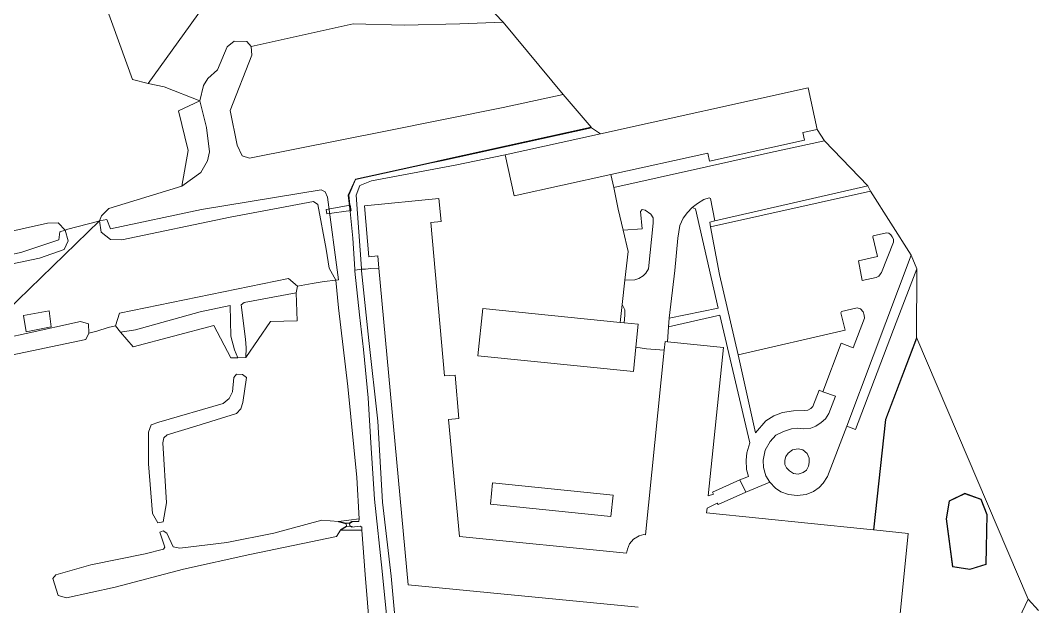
# Model space of a CAD drawing. Header units: metres. Extents: x 112942 to 118371, y 496117 to 499046.
# Drawn here: x 114650.6 to 114893.2, y 498006 to 498145.8 of the extents above; entities that cross this region are included whole.
import ezdxf

# ---------------------------------------------------------------- set-up
doc = ezdxf.new("R2010")
doc.units = ezdxf.units.M
doc.layers.add('B-WE-OG-TOPOKAART-G', color=7, linetype='Continuous', lineweight=18)

msp = doc.modelspace()

# ---------------------------------------------------------------- linework, layer by layer
at = {"layer": 'B-WE-OG-TOPOKAART-G'}
for points, elevation in [([(114788.839, 498118.799), (114838.318, 498129.716), (114840.497, 498119.84), (114837.059, 498119.082), (114837.459, 498117.265), (114814.802, 498112.266), (114814.382, 498114.172), (114791.322, 498109.085), (114768.297, 498104.005), (114766.138, 498113.791), (114788.839, 498118.799)], 0.038), ([(114797.247, 498067.886), (114796.666, 498062.107), (114759.638, 498065.831), (114760.772, 498077.111), (114793.552, 498073.814), (114794.503, 498073.719), (114797.8, 498073.387), (114797.247, 498067.886)], -0.07), ([(114651.986, 498071.586), (114651.346, 498075.479), (114657.464, 498076.609), (114657.965, 498072.737), (114651.986, 498071.586)], -0.221), ([(114651.346, 498075.479), (114651.986, 498071.586), (114657.965, 498072.737), (114657.464, 498076.609), (114651.346, 498075.479)], -0.221), ([(114832.767, 498039.967), (114832.725, 498040.992), (114832.96, 498041.849), (114833.515, 498042.661), (114834.589, 498043.44), (114835.939, 498043.689), (114837.014, 498043.451), (114838.046, 498042.545), (114838.569, 498041.457), (114838.563, 498040.401), (114838.428, 498039.515), (114837.907, 498038.604), (114837.128, 498038.014), (114835.914, 498037.66), (114834.833, 498037.784), (114833.863, 498038.394), (114833.168, 498039.138), (114832.767, 498039.967)], -0.213), ([(114834.833, 498037.784), (114835.914, 498037.66), (114837.128, 498038.014), (114837.907, 498038.604), (114838.428, 498039.515), (114838.563, 498040.401), (114838.569, 498041.457), (114838.046, 498042.545), (114837.014, 498043.451), (114835.939, 498043.689), (114834.589, 498043.44), (114833.515, 498042.661), (114832.96, 498041.849), (114832.725, 498040.992), (114832.767, 498039.967), (114833.168, 498039.138), (114833.863, 498038.394), (114834.833, 498037.784)], -0.213), ([(114763.105, 498035.578), (114791.835, 498032.654), (114791.315, 498027.546), (114762.585, 498030.47), (114763.105, 498035.578)], -0.3), ([(114762.585, 498030.47), (114791.315, 498027.546), (114791.835, 498032.654), (114763.105, 498035.578), (114762.585, 498030.47)], -0.3), ([(114875.647, 498033.071), (114879.551, 498031.643), (114880.985, 498027.985), (114880.746, 498016.109), (114876.815, 498014.883), (114872.723, 498015.563), (114871.178, 498026.97), (114871.883, 498031.289), (114875.647, 498033.071)], -1.095), ([(114879.551, 498031.643), (114875.647, 498033.071), (114871.883, 498031.289), (114871.178, 498026.97), (114872.723, 498015.563), (114876.815, 498014.883), (114880.746, 498016.109), (114880.985, 498027.985), (114879.551, 498031.643)], -1.095)]:
    msp.add_lwpolyline(points, close=True, dxfattribs=dict(at, elevation=elevation))
for points in [[(114723.329, 498189.592, -0.441), (114681.061, 498130.746, -0.957), (114677.347, 498131.749, -0.905), (114669.28, 498153.97, -0.994), (114664.821, 498166.909, -1.026), (114663.408, 498171.313, -0.76), (114657.831, 498185.941, -0.781), (114659.825, 498187.38, -0.714), (114659.292, 498190.373, -0.714), (114657.868, 498194.914, -0.685), (114652.704, 498202.195, -0.685), (114670.018, 498215.993, -0.567), (114667.351, 498230.723, -0.83), (114680.494, 498234.313, -0.54), (114723.329, 498189.592, -0.441)], [(114681.061, 498130.746, -0.957), (114723.329, 498189.592, -0.441), (114765.618, 498145.441, -0.343), (114755.309, 498144.993, -0.393), (114742.022, 498144.708, -0.54), (114729.899, 498145.03, -0.61), (114705.63, 498139.602, -0.809), (114704.594, 498140.788, -0.789), (114701.528, 498140.846, -0.719), (114699.867, 498139.54, -0.725), (114697.565, 498134.059, -0.804), (114695.292, 498131.944, -0.804), (114694.224, 498130.345, -0.76), (114693.341, 498126.672, -0.719), (114684.854, 498130.013, -0.795), (114681.061, 498130.746, -0.957)], [(114669.28, 498153.97, -0.994), (114677.347, 498131.749, -0.905), (114681.061, 498130.746, -0.957), (114684.854, 498130.013, -0.795), (114693.341, 498126.672, -0.719), (114688.263, 498124.293, -0.949), (114690.573, 498114.82, -0.769), (114689.056, 498106.267, -0.83), (114671.658, 498100.962, -0.85), (114669.913, 498099.202, -0.658), (114669.451, 498098.002, -0.533), (114668.943, 498097.899, -0.55), (114661.923, 498096.084, -0.509), (114661.247, 498095.806, -0.604), (114659.587, 498097.581, -0.85)], [(114765.618, 498145.441, -0.343), (114779.936, 498128.125, -0.603), (114765.635, 498125.07, -0.6), (114737.627, 498119.396, -0.728), (114705.217, 498112.991, -0.839), (114703.482, 498113.531, -0.839), (114702.291, 498116.104, -0.839), (114700.613, 498124.329, -0.839), (114705.775, 498137.55, -0.876), (114705.63, 498139.602, -0.809), (114729.899, 498145.03, -0.61), (114742.022, 498144.708, -0.54), (114755.309, 498144.993, -0.393), (114765.618, 498145.441, -0.343)], [(114733.892, 498000.196, -0.853), (114732.761, 498013.726, -0.836), (114731.974, 498024.305, -0.876), (114731.936, 498024.959, -0.876), (114731.583, 498025.254, -0.876), (114729.588, 498025.03, -0.876), (114729.624, 498025.122, -1.095), (114729.114, 498025.325, -1.095), (114729.034, 498025.869, -1.095), (114729.647, 498026.234, -1.095), (114729.595, 498026.32, -0.97), (114731.282, 498026.329, -0.894), (114731.344, 498026.95, -0.894), (114730.745, 498036.872, -0.83), (114728.627, 498058.521, -0.812), (114726.409, 498077.259, -0.769), (114725.788, 498083.905, -0.847), (114726.376, 498083.981, -1.095), (114723.755, 498103.646, -1.095), (114723.235, 498104.926, -1.095), (114722.296, 498105.431, -1.095), (114693.768, 498100.699, -1.095), (114672.047, 498096.101, -1.095), (114671.184, 498098.35, -1.095), (114669.451, 498098.002, -0.533), (114669.913, 498099.202, -0.658), (114671.658, 498100.962, -0.85), (114689.056, 498106.267, -0.83), (114693.637, 498109.534, -0.812), (114695.212, 498112.356, -0.812), (114695.651, 498114.47, -0.812), (114694.929, 498120.252, -0.804), (114693.341, 498126.672, -0.719), (114694.224, 498130.345, -0.76), (114695.292, 498131.944, -0.804), (114697.565, 498134.059, -0.804), (114699.867, 498139.54, -0.725), (114701.528, 498140.846, -0.719), (114704.594, 498140.788, -0.789), (114705.63, 498139.602, -0.809), (114705.775, 498137.55, -0.876), (114700.613, 498124.329, -0.839), (114702.291, 498116.104, -0.839), (114703.482, 498113.531, -0.839)], [(114703.482, 498113.531, -0.839), (114705.217, 498112.991, -0.839), (114737.627, 498119.396, -0.728), (114765.635, 498125.07, -0.6), (114779.936, 498128.125, -0.603), (114786.645, 498120.336, -1.095), (114750.957, 498112.48, -1.095), (114748.578, 498111.96, -1.095), (114737.34, 498109.502, -1.095), (114730.424, 498107.962, -1.095), (114728.739, 498104.176, -1.095), (114729.15, 498100.238, -1.095), (114729.842, 498093.894, -1.095), (114730.265, 498086.514, -1.095), (114730.277, 498086.259, -1.095), (114730.288, 498086.011, -1.095), (114731.438, 498075.62, -1.095), (114732.355, 498067.361, -1.095), (114733.477, 498055.847, -1.095), (114734.136, 498045.116, -1.095), (114735.018, 498031.636, -1.095), (114736.819, 498014.519, -1.095), (114737.059, 498012.059, -1.095), (114738.221, 498000.157, -1.095)], [(114693.341, 498126.672, -0.719), (114694.929, 498120.252, -0.804), (114695.651, 498114.47, -0.812), (114695.212, 498112.356, -0.812), (114693.637, 498109.534, -0.812), (114689.056, 498106.267, -0.83), (114690.573, 498114.82, -0.769), (114688.263, 498124.293, -0.949), (114693.341, 498126.672, -0.719)], [(114659.587, 498097.581, -0.85), (114657.052, 498097.45, -0.911), (114641.743, 498094.098, -0.934), (114604.881, 498086.677, -0.934), (114570.343, 498079.463, -0.937), (114528.292, 498071.477, -0.937), (114504.25, 498066.69, -0.937), (114502.023, 498066.756, -0.937), (114498.06, 498068.092, -0.939), (114480.481, 498078.101, -0.916), (114474.363, 498082.245, -0.861), (114467.665, 498088.356, -0.893), (114466.808, 498093.259, -0.85), (114466.564, 498095.618, -0.882), (114466.128, 498099.834, -0.939), (114461.48, 498110.465, -0.954), (114459.16, 498117.22, -0.994), (114457.552, 498119.013, -0.971), (114455.578, 498119.306, -0.971), (114454.07, 498118.73, -0.971)], [(114786.645, 498120.336, -1.095), (114786.666, 498120.238, -0.833), (114750.978, 498112.382, -0.797), (114748.599, 498111.862, -0.786), (114737.362, 498109.404, -0.733), (114730.495, 498107.875, -0.753), (114728.841, 498104.16, -0.74), (114729.249, 498100.248, -0.8), (114729.15, 498100.238, -1.095), (114728.739, 498104.176, -1.095), (114730.424, 498107.962, -1.095), (114737.34, 498109.502, -1.095), (114748.578, 498111.96, -1.095), (114750.957, 498112.48, -1.095), (114786.645, 498120.336, -1.095)], [(114786.666, 498120.238, -0.833), (114788.839, 498118.799, 0.038), (114766.138, 498113.791, 0.038), (114754.215, 498111.341, -0.147), (114734.254, 498107.574, -0.343), (114731.527, 498106.432, -0.313), (114730.608, 498104.189, -0.203), (114731.877, 498086.664, -0.44), (114731.889, 498086.501, -0.423), (114730.277, 498086.259, -1.095), (114730.265, 498086.514, -1.095), (114729.842, 498093.894, -1.095), (114729.15, 498100.238, -1.095), (114729.249, 498100.248, -0.8), (114728.841, 498104.16, -0.74), (114730.495, 498107.875, -0.753), (114737.362, 498109.404, -0.733), (114748.599, 498111.862, -0.786), (114750.978, 498112.382, -0.797), (114786.666, 498120.238, -0.833)], [(114840.497, 498119.84, 0.038), (114842.213, 498117.14, 0.358), (114829.359, 498114.324, 0.233), (114814.109, 498110.875, 0.172), (114792.046, 498105.967, 0.038), (114791.322, 498109.085, 0.038), (114814.382, 498114.172, 0.038), (114814.802, 498112.266, 0.038), (114837.459, 498117.265, 0.038), (114837.059, 498119.082, 0.038), (114840.497, 498119.84, 0.038)], [(114842.213, 498117.14, 0.358), (114852.537, 498106.383, -0.105), (114816.052, 498098.028, -0.105), (114815.036, 498103.324, 0.009), (114814.71, 498103.493, 0.009), (114813.492, 498103.098, 0.009), (114811.956, 498102.183, -0.009), (114810.655, 498101.235, -0.032), (114809.53, 498100.051, 0.003), (114808.538, 498098.658, 0.015), (114807.731, 498096.925, 0.017), (114807.251, 498093.898, 0.023), (114806.549, 498086.217, -0.198), (114805.207, 498074.796, -0.163), (114805.009, 498072.733, -0.181), (114804.806, 498069.194, -0.262), (114804.223, 498069.254, -0.262), (114804.013, 498067.168, -0.262), (114800.791, 498067.403, -0.114), (114799.794, 498067.487, -0.114), (114797.247, 498067.886, -0.07), (114797.8, 498073.387, -0.07), (114794.503, 498073.719, -0.07), (114794.654, 498075.552, -0.143), (114794.615, 498076.815, -0.181), (114793.993, 498078.119, -0.245), (114794.625, 498083.891, -0.245), (114797.045, 498083.949, -0.189), (114797.992, 498084.267, -0.16), (114799.026, 498084.955, -0.16), (114799.662, 498085.572, -0.16), (114800.309, 498086.608, -0.16), (114801.397, 498097.518, -0.055), (114801.346, 498098.737, -0.055), (114800.837, 498099.654, -0.055), (114799.505, 498100.599, -0.055), (114798.765, 498100.706, -0.055), (114798.33, 498100.271, -0.055), (114798.783, 498096.113, -0.114), (114794.268, 498095.836, -0.114), (114793.036, 498100.8, 0.029), (114792.046, 498105.967, 0.038), (114814.109, 498110.875, 0.172), (114829.359, 498114.324, 0.233), (114842.213, 498117.14, 0.358)], [(114766.138, 498113.791, 0.038), (114768.297, 498104.005, 0.038), (114791.322, 498109.085, 0.038), (114792.046, 498105.967, 0.038), (114793.036, 498100.8, 0.029), (114794.268, 498095.836, -0.114), (114795.455, 498090.754, -0.044), (114794.625, 498083.891, -0.245), (114793.993, 498078.119, -0.245), (114793.552, 498073.814, -0.07), (114760.772, 498077.111, -0.07), (114759.638, 498065.831, -0.07), (114796.666, 498062.107, -0.07), (114797.247, 498067.886, -0.07), (114799.794, 498067.487, -0.114), (114800.791, 498067.403, -0.114), (114804.013, 498067.168, -0.262), (114799.568, 498023.186, -0.262), (114799.123, 498023.257, -0.262), (114798.071, 498022.931, -0.262), (114796.666, 498022.108, -0.262), (114795.773, 498020.998, -0.262), (114795.232, 498019.728, -0.262), (114795.036, 498018.799, -0.262), (114755.213, 498022.763, -0.262), (114752.619, 498050.657, -0.262), (114755.08, 498050.879, -0.262), (114754.192, 498061.209, -0.262), (114751.69, 498061.047, -0.262), (114748.388, 498097.656, -0.262), (114750.846, 498097.892, -0.262), (114750.319, 498103.379, -0.262), (114732.571, 498101.646, -0.262), (114733.665, 498089.485, -0.262), (114735.777, 498089.671, -0.262), (114736.049, 498086.734, -0.262), (114734.088, 498086.676, -0.25), (114732.843, 498086.543, -0.312), (114731.889, 498086.501, -0.423), (114731.877, 498086.664, -0.44), (114730.608, 498104.189, -0.203), (114731.527, 498106.432, -0.313), (114734.254, 498107.574, -0.343), (114754.215, 498111.341, -0.147), (114766.138, 498113.791, 0.038)], [(114852.537, 498106.383, -0.105), (114853.129, 498105.084, -0.105), (114815.049, 498096.582, -0.087), (114814.852, 498097.752, -0.087), (114816.052, 498098.028, -0.105), (114852.537, 498106.383, -0.105)], [(114671.184, 498098.35, -1.095), (114672.047, 498096.101, -1.095), (114693.768, 498100.699, -1.095), (114722.296, 498105.431, -1.095), (114723.235, 498104.926, -1.095), (114723.755, 498103.646, -1.095), (114726.376, 498083.981, -1.095), (114725.788, 498083.905, -0.847), (114724.194, 498086.782, -0.346), (114723.483, 498091.313, -0.288), (114721.514, 498101.927, -0.25), (114720.458, 498102.682, -0.25), (114700.611, 498098.893, -0.067), (114674.742, 498093.486, -0.169), (114672.093, 498093.593, -0.274), (114669.875, 498095.35, -0.425), (114669.451, 498098.002, -0.533), (114671.184, 498098.35, -1.095)], [(114853.129, 498105.084, -0.105), (114862.886, 498089.816, -0.186), (114853.78, 498065.739, -0.338), (114847.496, 498049.047, -0.346), (114842.884, 498037.063, -0.32), (114841.921, 498035.511, -0.332), (114840.925, 498034.457, -0.323), (114839.58, 498033.48, -0.329), (114837.824, 498032.782, -0.323), (114835.698, 498032.563, -0.303), (114833.591, 498032.795, -0.294), (114831.834, 498033.44, -0.268), (114830.505, 498034.302, -0.268), (114829.176, 498035.759, -0.259), (114828.261, 498037.263, -0.3), (114827.651, 498039.199, -0.274), (114827.573, 498040.974, -0.247), (114828.106, 498043.357, -0.239), (114829.253, 498045.429, -0.349), (114830.621, 498046.95, -0.37), (114832.448, 498047.826, -0.393), (114834.305, 498048.414, -0.428), (114835.825, 498048.599, -0.428), (114837.314, 498048.411, -0.428), (114838.934, 498048.626, -0.428), (114840.142, 498049.039, -0.428), (114841.408, 498049.93, -0.428), (114842.418, 498050.82, -0.428), (114843.249, 498052.082, -0.428), (114844.843, 498056.234, -0.428), (114841.824, 498057.269, -0.186), (114846.215, 498068.827, -0.355), (114849.022, 498067.753, -0.355), (114851.703, 498074.822, -0.294), (114851.68, 498075.547, -0.294), (114851.405, 498076.308, -0.294), (114850.795, 498077.015, -0.294), (114850.011, 498077.278, -0.294), (114846.277, 498076.419, -0.291), (114846.105, 498076.128, -0.291), (114847.156, 498071.962, -0.282), (114821.62, 498066.092, -0.105), (114817.163, 498085.227, -0.131), (114815.049, 498096.582, -0.087), (114853.129, 498105.084, -0.105)], [(114721.514, 498101.927, -0.25), (114723.483, 498091.313, -0.288), (114724.194, 498086.782, -0.346), (114725.788, 498083.905, -0.847), (114723.017, 498083.531, -0.929), (114720.119, 498083.125, -1.051), (114716.622, 498082.429, -1.051), (114714.505, 498084.256, -0.542), (114674.235, 498075.993, -0.411), (114673.288, 498072.998, -0.617), (114671.513, 498072.564, -0.661), (114668.854, 498071.735, -0.74), (114666.919, 498071.231, -0.786), (114666.799, 498073.493, -0.544), (114664.95, 498074.065, -0.483), (114652, 498071.19, -0.553), (114638.764, 498068.277, -0.523), (114669.451, 498098.002, -0.533), (114669.875, 498095.35, -0.425), (114672.093, 498093.593, -0.274), (114674.742, 498093.486, -0.169), (114700.611, 498098.893, -0.067), (114720.458, 498102.682, -0.25), (114721.514, 498101.927, -0.25)], [(114729.396, 498100.528, -0.686), (114723.638, 498099.695, -0.674), (114723.451, 498100.755, -0.674), (114729.155, 498101.798, -0.707), (114729.396, 498100.528, -0.686)], [(114736.049, 498086.734, -0.262), (114735.777, 498089.671, -0.262), (114733.665, 498089.485, -0.262), (114732.571, 498101.646, -0.262), (114750.319, 498103.379, -0.262), (114750.846, 498097.892, -0.262), (114748.388, 498097.656, -0.262), (114751.69, 498061.047, -0.262), (114754.192, 498061.209, -0.262), (114755.08, 498050.879, -0.262), (114752.619, 498050.657, -0.262), (114755.213, 498022.763, -0.262), (114795.036, 498018.799, -0.262), (114795.232, 498019.728, -0.262), (114795.773, 498020.998, -0.262), (114796.666, 498022.108, -0.262), (114798.071, 498022.931, -0.262), (114799.123, 498023.257, -0.262), (114799.568, 498023.186, -0.262), (114804.013, 498067.168, -0.262), (114804.223, 498069.254, -0.262), (114804.806, 498069.194, -0.262), (114818.102, 498067.846, -0.262), (114814.452, 498032.443, -0.262), (114815.721, 498032.886, -0.262), (114815.535, 498033.322, -0.262), (114822.055, 498036.243, -0.262), (114823.448, 498033.306, -0.262), (114816.841, 498030.373, -0.262), (114816.657, 498030.699, -0.262), (114814.228, 498029.552, -0.262), (114814.055, 498028.444, -0.262), (114851.471, 498024.589, -0.3), (114853.884, 498024.341, -0.812), (114853.983, 498024.331, -1.095), (114862.149, 498023.489, -1.095), (114859.793, 497999.578, -1.095)], [(114810.655, 498101.235, -0.032), (114811.956, 498102.183, -0.009), (114813.492, 498103.098, 0.009), (114814.71, 498103.493, 0.009), (114815.036, 498103.324, 0.009), (114816.052, 498098.028, -0.105), (114814.852, 498097.752, -0.087), (114815.049, 498096.582, -0.087), (114817.163, 498085.227, -0.131), (114821.62, 498066.092, -0.105), (114825.734, 498047.494, -0.052), (114828.201, 498050.347, -0.102), (114830.169, 498051.546, -0.119), (114832.218, 498052.363, -0.137), (114834.823, 498052.726, -0.148), (114837.377, 498052.792, -0.186), (114838.27, 498052.915, -0.186), (114838.986, 498053.324, -0.186), (114839.464, 498053.78, -0.186), (114840.972, 498057.642, -0.186), (114841.824, 498057.269, -0.186), (114844.843, 498056.234, -0.428), (114843.249, 498052.082, -0.428), (114842.418, 498050.82, -0.428), (114841.408, 498049.93, -0.428), (114840.142, 498049.039, -0.428), (114838.934, 498048.626, -0.428), (114837.314, 498048.411, -0.428), (114835.825, 498048.599, -0.428), (114834.305, 498048.414, -0.428), (114832.448, 498047.826, -0.393), (114830.621, 498046.95, -0.37), (114829.253, 498045.429, -0.349), (114828.106, 498043.357, -0.239), (114827.573, 498040.974, -0.247), (114827.651, 498039.199, -0.274), (114828.261, 498037.263, -0.3), (114829.176, 498035.759, -0.259), (114823.448, 498033.306, -0.262), (114822.055, 498036.243, -0.262), (114824.133, 498037.079, -0.041), (114823.653, 498038.765, 0.003), (114823.524, 498040.933, 0.009), (114823.735, 498042.683, 0.009), (114824.433, 498045.088, 0.009), (114817.252, 498075.567, -0.125), (114805.009, 498072.733, -0.181), (114805.207, 498074.796, -0.163), (114816.87, 498077.181, -0.154), (114811.505, 498100.883, -0.032), (114810.655, 498101.235, -0.032)], [(114810.655, 498101.235, -0.032), (114811.505, 498100.883, -0.032), (114816.87, 498077.181, -0.154), (114805.207, 498074.796, -0.163), (114806.549, 498086.217, -0.198), (114807.251, 498093.898, 0.023), (114807.731, 498096.925, 0.017), (114808.538, 498098.658, 0.015), (114809.53, 498100.051, 0.003), (114810.655, 498101.235, -0.032)], [(114794.268, 498095.836, -0.114), (114798.783, 498096.113, -0.114), (114798.33, 498100.271, -0.055), (114798.765, 498100.706, -0.055), (114799.505, 498100.599, -0.055), (114800.837, 498099.654, -0.055), (114801.346, 498098.737, -0.055), (114801.397, 498097.518, -0.055), (114800.309, 498086.608, -0.16), (114799.662, 498085.572, -0.16), (114799.026, 498084.955, -0.16), (114797.992, 498084.267, -0.16), (114797.045, 498083.949, -0.189), (114794.625, 498083.891, -0.245), (114795.455, 498090.754, -0.044), (114794.268, 498095.836, -0.114)], [(114617.581, 498081.282, -0.24), (114655.173, 498089.104, -0.373), (114661.07, 498091.228, -0.483), (114661.995, 498093.278, -0.503), (114661.247, 498095.806, -0.604), (114661.923, 498096.084, -0.509), (114668.943, 498097.899, -0.55), (114669.451, 498098.002, -0.533), (114638.764, 498068.277, -0.523)], [(114641.743, 498094.098, -0.934), (114657.052, 498097.45, -0.911), (114659.587, 498097.581, -0.85), (114661.247, 498095.806, -0.604), (114660.002, 498095.403, -1.136), (114659.75, 498093.529, -1.136), (114650.736, 498090.463, -1.136), (114620.756, 498084.307, -1.136)], [(114620.756, 498084.307, -1.136), (114650.736, 498090.463, -1.136), (114659.75, 498093.529, -1.136), (114660.002, 498095.403, -1.136), (114661.247, 498095.806, -0.604), (114661.995, 498093.278, -0.503), (114661.07, 498091.228, -0.483), (114655.173, 498089.104, -0.373), (114617.581, 498081.282, -0.24)], [(114853.691, 498094.256, -0.198), (114853.812, 498094.492, -0.198), (114856.998, 498095.213, -0.175), (114857.514, 498095.129, -0.178), (114858.012, 498094.721, -0.175), (114858.366, 498094.204, -0.175), (114858.61, 498093.67, -0.198), (114858.631, 498092.937, -0.23), (114855.793, 498085.746, -0.207), (114855.58, 498085.361, -0.207), (114855.184, 498084.873, -0.207), (114854.496, 498084.557, -0.207), (114851.175, 498083.828, -0.207), (114850.286, 498088.528, -0.166), (114854.822, 498089.563, -0.172), (114853.691, 498094.256, -0.198)], [(114850.286, 498088.528, -0.166), (114851.175, 498083.828, -0.207), (114854.496, 498084.557, -0.207), (114855.184, 498084.873, -0.207), (114855.58, 498085.361, -0.207), (114855.793, 498085.746, -0.207), (114858.631, 498092.937, -0.23), (114858.61, 498093.67, -0.198), (114858.366, 498094.204, -0.175), (114858.012, 498094.721, -0.175), (114857.514, 498095.129, -0.178), (114856.998, 498095.213, -0.175), (114853.812, 498094.492, -0.198), (114853.691, 498094.256, -0.198), (114854.822, 498089.563, -0.172), (114850.286, 498088.528, -0.166)], [(114862.886, 498089.816, -0.186), (114864.191, 498086.564, -0.16), (114859.316, 498073.815, -0.262), (114849.608, 498048.312, -0.317), (114847.496, 498049.047, -0.346), (114853.78, 498065.739, -0.338), (114862.886, 498089.816, -0.186)], [(114731.889, 498086.501, -0.423), (114732.843, 498086.543, -0.312), (114734.088, 498086.676, -0.25), (114736.049, 498086.734, -0.262), (114743.025, 498011.277, -0.262), (114797.785, 498005.897, -0.262)], [(114797.785, 498005.897, -0.262), (114743.025, 498011.277, -0.262), (114736.049, 498086.734, -0.262)], [(114864.191, 498086.564, -0.16), (114864.137, 498070.132, -0.865), (114856.736, 498050.649, -0.865), (114853.884, 498024.341, -0.812), (114851.471, 498024.589, -0.3), (114814.055, 498028.444, -0.262), (114814.228, 498029.552, -0.262), (114816.657, 498030.699, -0.262), (114816.841, 498030.373, -0.262), (114823.448, 498033.306, -0.262), (114829.176, 498035.759, -0.259), (114830.505, 498034.302, -0.268), (114831.834, 498033.44, -0.268), (114833.591, 498032.795, -0.294), (114835.698, 498032.563, -0.303), (114837.824, 498032.782, -0.323), (114839.58, 498033.48, -0.329), (114840.925, 498034.457, -0.323), (114841.921, 498035.511, -0.332), (114842.884, 498037.063, -0.32), (114847.496, 498049.047, -0.346), (114849.608, 498048.312, -0.317), (114859.316, 498073.815, -0.262), (114864.191, 498086.564, -0.16)], [(114704.302, 498065.446, -0.972), (114702.393, 498065.332, -0.972), (114701.613, 498067.28, -0.972), (114700.769, 498070.506, -1.173), (114700.555, 498077.86, -1.025), (114693.43, 498076.359, -1.025), (114678.032, 498072.07, -0.978), (114674.482, 498071.463, -0.798), (114673.288, 498072.998, -0.617), (114674.235, 498075.993, -0.411), (114714.505, 498084.256, -0.542), (114716.622, 498082.429, -1.051), (114716.309, 498080.837, -0.964), (114703.914, 498078.541, -1.165), (114703.193, 498078.02, -1.165), (114704.227, 498069.8, -1.162), (114704.396, 498067.742, -0.972), (114704.302, 498065.446, -0.972)], [(114738.221, 498000.157, -1.095), (114737.059, 498012.059, -1.095), (114736.819, 498014.519, -1.095), (114735.018, 498031.636, -1.095), (114734.136, 498045.116, -1.095), (114733.477, 498055.847, -1.095), (114732.355, 498067.361, -1.095), (114731.438, 498075.62, -1.095), (114730.288, 498086.011, -1.095), (114730.277, 498086.259, -1.095), (114731.889, 498086.501, -0.423)], [(114731.889, 498086.501, -0.423), (114731.916, 498086.123, -0.383), (114733.64, 498069.48, -0.337), (114735.813, 498050.259, -0.35), (114736.883, 498030.984, -0.373), (114738.966, 498013.283, -0.353), (114739.916, 498002.821, -0.543)], [(114739.916, 498002.821, -0.543), (114738.966, 498013.283, -0.353), (114736.883, 498030.984, -0.373), (114735.813, 498050.259, -0.35), (114733.64, 498069.48, -0.337), (114731.916, 498086.123, -0.383), (114731.889, 498086.501, -0.423)], [(114632.477, 498062.651, -0.818), (114666.217, 498069.759, -0.888), (114666.919, 498071.231, -0.786), (114668.854, 498071.735, -0.74), (114671.513, 498072.564, -0.661), (114673.288, 498072.998, -0.617), (114674.482, 498071.463, -0.798), (114677.476, 498068.005, -0.911), (114696.678, 498073.04, -0.955), (114700.727, 498065.405, -0.955), (114702.393, 498065.332, -0.972), (114704.302, 498065.446, -0.972), (114710.171, 498074.045, -1.06), (114716.558, 498074.223, -1.06), (114716.309, 498080.837, -0.964), (114716.622, 498082.429, -1.051), (114720.119, 498083.125, -1.051), (114723.017, 498083.531, -0.929), (114725.788, 498083.905, -0.847), (114726.409, 498077.259, -0.769), (114728.627, 498058.521, -0.812), (114730.745, 498036.872, -0.83), (114731.344, 498026.95, -0.894), (114726.39, 498026.335, -1.045), (114722.446, 498026.696, -0.958), (114711, 498023.546, -1.01), (114699.766, 498021.322, -1.083), (114688.634, 498020.016, -1.098), (114687.004, 498020.276, -1.109), (114685.531, 498023.536, -1.118), (114684.622, 498024.138, -1.106), (114683.8, 498023.802, -1.106), (114685.064, 498020.241, -1.17), (114684.7, 498019.759, -1.17), (114680.34, 498018.602, -1.13), (114667.414, 498016.035, -1.147), (114659.053, 498013.638, -1.159), (114658.35, 498012.781, -1.165), (114659.647, 498008.706, -1.136), (114661.561, 498008.166, -1.118), (114673.185, 498010.711, -1.127), (114689.465, 498015.005, -1.089), (114705.263, 498018.469, -1.057), (114725.893, 498022.742, -1.013), (114726.905, 498024.27, -1.022), (114731.974, 498024.305, -0.876), (114732.761, 498013.726, -0.836), (114733.892, 498000.196, -0.853)], [(114704.302, 498065.446, -0.972), (114704.396, 498067.742, -0.972), (114704.227, 498069.8, -1.162), (114703.193, 498078.02, -1.165), (114703.914, 498078.541, -1.165), (114716.309, 498080.837, -0.964), (114716.558, 498074.223, -1.06), (114710.171, 498074.045, -1.06), (114704.302, 498065.446, -0.972)], [(114674.482, 498071.463, -0.798), (114678.032, 498072.07, -0.978), (114693.43, 498076.359, -1.025), (114700.555, 498077.86, -1.025), (114700.769, 498070.506, -1.173), (114701.613, 498067.28, -0.972), (114702.393, 498065.332, -0.972), (114700.727, 498065.405, -0.955), (114696.678, 498073.04, -0.955), (114677.476, 498068.005, -0.911), (114674.482, 498071.463, -0.798)], [(114793.993, 498078.119, -0.245), (114794.615, 498076.815, -0.181), (114794.654, 498075.552, -0.143), (114794.503, 498073.719, -0.07), (114793.552, 498073.814, -0.07), (114793.993, 498078.119, -0.245)], [(114851.703, 498074.822, -0.294), (114849.022, 498067.753, -0.355), (114846.215, 498068.827, -0.355), (114841.824, 498057.269, -0.186), (114840.972, 498057.642, -0.186), (114839.464, 498053.78, -0.186), (114838.986, 498053.324, -0.186), (114838.27, 498052.915, -0.186), (114837.377, 498052.792, -0.186), (114834.823, 498052.726, -0.148), (114832.218, 498052.363, -0.137), (114830.169, 498051.546, -0.119), (114828.201, 498050.347, -0.102), (114825.734, 498047.494, -0.052), (114821.62, 498066.092, -0.105), (114847.156, 498071.962, -0.282), (114846.105, 498076.128, -0.291), (114846.277, 498076.419, -0.291), (114850.011, 498077.278, -0.294), (114850.795, 498077.015, -0.294), (114851.405, 498076.308, -0.294), (114851.68, 498075.547, -0.294), (114851.703, 498074.822, -0.294)], [(114805.009, 498072.733, -0.181), (114817.252, 498075.567, -0.125), (114824.433, 498045.088, 0.009), (114823.735, 498042.683, 0.009), (114823.524, 498040.933, 0.009), (114823.653, 498038.765, 0.003), (114824.133, 498037.079, -0.041), (114822.055, 498036.243, -0.262), (114815.535, 498033.322, -0.262), (114815.721, 498032.886, -0.262), (114814.452, 498032.443, -0.262), (114818.102, 498067.846, -0.262), (114804.806, 498069.194, -0.262), (114805.009, 498072.733, -0.181)], [(114638.764, 498068.277, -0.523), (114652, 498071.19, -0.553), (114664.95, 498074.065, -0.483), (114666.799, 498073.493, -0.544), (114666.919, 498071.231, -0.786), (114666.217, 498069.759, -0.888), (114632.477, 498062.651, -0.818), (114615.753, 498058.62, -0.984), (114638.764, 498068.277, -0.523)], [(114864.137, 498070.132, -0.865), (114864.23, 498070.096, -1.095), (114856.834, 498050.625, -1.095), (114853.983, 498024.331, -1.095), (114853.884, 498024.341, -0.812), (114856.736, 498050.649, -0.865), (114864.137, 498070.132, -0.865)], [(114859.793, 497999.578, -1.095), (114862.149, 498023.489, -1.095), (114853.983, 498024.331, -1.095), (114856.834, 498050.625, -1.095), (114864.23, 498070.096, -1.095), (114890.771, 498007.823, -0.908), (114874.32, 497973.068, -1.058)], [(114683.631, 498050.062, -1.037), (114681.801, 498049.398, -1.071), (114681.113, 498047.628, -1.042), (114681.156, 498040.086, -1.089), (114682.122, 498028.232, -1.144), (114683.373, 498026.001, -1.127), (114684.62, 498026.286, -1.13), (114685.458, 498030.795, -1.077), (114684.512, 498045.091, -1.045), (114684.78, 498046.262, -1.045), (114685.59, 498046.996, -1.013), (114692.418, 498049.074, -0.938), (114702.115, 498052.122, -0.978), (114703.116, 498053.206, -0.978), (114703.624, 498054.713, -0.978), (114704.487, 498060.68, -1.042), (114703.538, 498061.409, -1.098), (114702.117, 498061.436, -1.127), (114701.475, 498060.691, -1.118), (114701.169, 498057.3, -1.106), (114700.348, 498055.66, -1.106), (114698.932, 498054.457, -1.106), (114683.631, 498050.062, -1.037)], [(114684.62, 498026.286, -1.13), (114683.373, 498026.001, -1.127), (114682.122, 498028.232, -1.144), (114681.156, 498040.086, -1.089), (114681.113, 498047.628, -1.042), (114681.801, 498049.398, -1.071), (114683.631, 498050.062, -1.037), (114698.932, 498054.457, -1.106), (114700.348, 498055.66, -1.106), (114701.169, 498057.3, -1.106), (114701.475, 498060.691, -1.118), (114702.117, 498061.436, -1.127), (114703.538, 498061.409, -1.098), (114704.487, 498060.68, -1.042), (114703.624, 498054.713, -0.978), (114703.116, 498053.206, -0.978), (114702.115, 498052.122, -0.978), (114692.418, 498049.074, -0.938), (114685.59, 498046.996, -1.013), (114684.78, 498046.262, -1.045), (114684.512, 498045.091, -1.045), (114685.458, 498030.795, -1.077), (114684.62, 498026.286, -1.13)], [(114872.812, 498015.65, -0.745), (114871.279, 498026.969, -0.795), (114871.973, 498031.221, -0.789), (114875.652, 498032.963, -0.789), (114879.474, 498031.565, -0.789), (114880.884, 498027.967, -0.789), (114880.647, 498016.183, -0.821), (114876.808, 498014.985, -0.821), (114872.812, 498015.65, -0.745)], [(114872.812, 498015.65, -0.745), (114876.808, 498014.985, -0.821), (114880.647, 498016.183, -0.821), (114880.884, 498027.967, -0.789), (114879.474, 498031.565, -0.789), (114875.652, 498032.963, -0.789), (114871.973, 498031.221, -0.789), (114871.279, 498026.969, -0.795), (114872.812, 498015.65, -0.745)], [(114726.39, 498026.335, -1.045), (114726.368, 498026.237, -1.371), (114728.235, 498025.818, -1.371), (114728.29, 498025.236, -1.371), (114726.853, 498024.356, -1.371), (114726.905, 498024.27, -1.022), (114725.893, 498022.742, -1.013), (114705.263, 498018.469, -1.057), (114689.465, 498015.005, -1.089), (114673.185, 498010.711, -1.127), (114661.561, 498008.166, -1.118), (114659.647, 498008.706, -1.136), (114658.35, 498012.781, -1.165), (114659.053, 498013.638, -1.159), (114667.414, 498016.035, -1.147), (114680.34, 498018.602, -1.13), (114684.7, 498019.759, -1.17), (114685.064, 498020.241, -1.17), (114683.8, 498023.802, -1.106), (114684.622, 498024.138, -1.106), (114685.531, 498023.536, -1.118), (114687.004, 498020.276, -1.109), (114688.634, 498020.016, -1.098), (114699.766, 498021.322, -1.083), (114711, 498023.546, -1.01), (114722.446, 498026.696, -0.958), (114726.39, 498026.335, -1.045)], [(114726.39, 498026.335, -1.045), (114728.257, 498025.916, -0.94), (114728.982, 498025.955, -0.94), (114729.595, 498026.32, -0.97), (114729.647, 498026.234, -1.095), (114729.034, 498025.869, -1.095), (114729.114, 498025.325, -1.095), (114729.624, 498025.122, -1.095), (114729.588, 498025.03, -0.876), (114729.078, 498025.233, -0.804), (114728.342, 498025.15, -0.804), (114726.905, 498024.27, -1.022), (114726.853, 498024.356, -1.371), (114728.29, 498025.236, -1.371), (114728.235, 498025.818, -1.371), (114726.368, 498026.237, -1.371), (114726.39, 498026.335, -1.045)], [(114731.344, 498026.95, -0.894), (114731.282, 498026.329, -0.894), (114729.595, 498026.32, -0.97), (114728.982, 498025.955, -0.94), (114728.257, 498025.916, -0.94), (114726.39, 498026.335, -1.045), (114731.344, 498026.95, -0.894)], [(114726.905, 498024.27, -1.022), (114728.342, 498025.15, -0.804), (114729.078, 498025.233, -0.804), (114729.588, 498025.03, -0.876), (114731.583, 498025.254, -0.876), (114731.936, 498024.959, -0.876), (114731.974, 498024.305, -0.876), (114726.905, 498024.27, -1.022)], [(114874.32, 497973.068, -1.058), (114890.771, 498007.823, -0.908), (114893.23, 498005.117, -1.058)]]:
    msp.add_polyline3d(points, dxfattribs=at)

doc.saveas('drawing.dxf')
